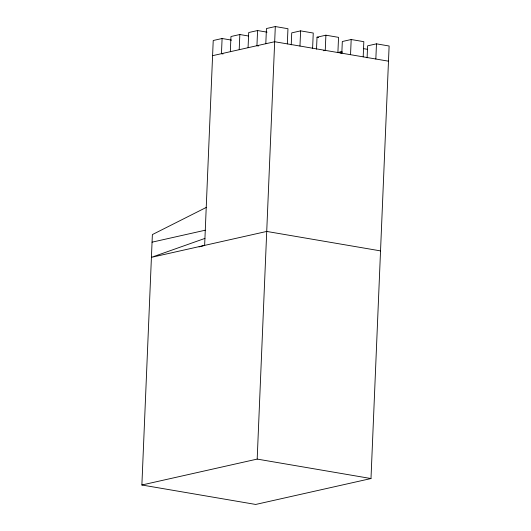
<?xml version="1.0" encoding="UTF-8"?>
<svg xmlns="http://www.w3.org/2000/svg" width="531" height="531" viewBox="0 0 531 531"><rect width="100%" height="100%" fill="white"/><g stroke="black" fill="none" stroke-linecap="round" stroke-linejoin="round"><path stroke-width="0.8" d="M367.107 57.813L367.605 45.832L376.472 43.841L389.123 46.005L370.99 478.544L255.69 504.45L141.877 484.995L152.377 234.583L206.227 207.448M231.576 40.13L222.097 38.511L221.46 53.684L223.04 53.956M230.328 51.693L230.965 36.513L239.833 34.522L248.528 36.008M239.196 49.702L239.833 34.522M248.07 47.704L248.7 32.53L257.575 30.539L267.06 32.159M257.575 30.539L256.938 45.712L258.517 45.985M265.805 43.721L266.443 28.541L275.31 26.55L287.955 28.714L287.324 43.887M141.877 484.995L257.183 459.089L275.31 26.55M291.234 44.85L291.731 32.862L300.606 30.871L313.25 33.035L312.613 48.208M299.969 46.051L300.606 30.871M316.522 49.171L317.027 37.19L325.895 35.192L338.539 37.356L337.902 52.536M325.895 35.192L325.257 50.372L323.644 50.737M340.929 53.412L340.995 51.812L342.575 52.084M341.811 53.492L342.316 41.511L351.183 39.52L363.828 41.677L363.191 56.857M350.546 54.693L351.183 39.52M375.842 59.014L376.472 43.841M204.933 238.406L151.421 257.343L266.721 231.436L380.535 250.891M199.072 246.895L204.641 245.388L213.223 40.502L222.097 38.511M212.586 55.675L274.673 41.73L388.486 61.178M337.769 52.536L340.995 51.812M152.058 242.169L205.271 230.208M317.027 37.19L318.607 37.455M363.476 48.64L367.432 49.31M257.183 459.089L370.99 478.544"/></g></svg>
